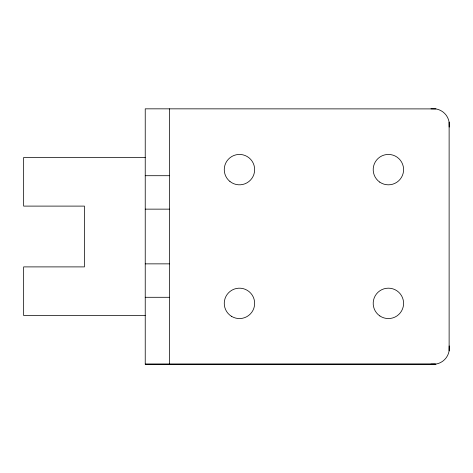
<?xml version="1.0" encoding="UTF-8"?>
<svg xmlns="http://www.w3.org/2000/svg" width="473" height="473" viewBox="0 0 473 473"><rect width="100%" height="100%" fill="white"/><g stroke="black" fill="none" stroke-linecap="round" stroke-linejoin="round"><path stroke-width="0.71" d="M449.19 127.077L449.125 122.111A16.117 16.117 0 0 0 435.917 108.902L430.95 108.837M430.95 364.163L435.917 364.098A16.117 16.117 0 0 0 449.125 350.889L449.19 345.923M435.917 108.902L145.235 108.837L145.235 364.163L435.219 364.163M145.235 157.474L23.65 157.474L23.65 206.104L84.442 206.104L84.442 266.896L23.65 266.896L23.65 315.526L145.235 315.526M145.235 175.708L169.547 175.708M145.235 209.143L169.547 209.143M145.235 263.857L169.547 263.857M145.235 297.292L169.547 297.292M145.235 364.163L435.917 364.098M449.125 122.111L449.125 350.889M169.547 108.837L169.547 364.163M231.575 316.366A15.195 15.195 0 0 0 254.651 303.701A15.195 15.195 0 0 0 232.148 290.05A15.195 15.195 0 0 0 231.575 316.366M229.931 181.466A15.195 15.195 0 0 0 254.474 171.965A15.195 15.195 0 0 0 233.969 155.457A15.195 15.195 0 0 0 229.931 181.466M379.724 182.105A15.195 15.195 0 0 0 403.54 170.907A15.195 15.195 0 0 0 381.93 155.877A15.195 15.195 0 0 0 379.724 182.105M379.837 315.929A15.195 15.195 0 0 0 403.552 304.506A15.195 15.195 0 0 0 381.806 289.677A15.195 15.195 0 0 0 379.837 315.929"/></g></svg>
